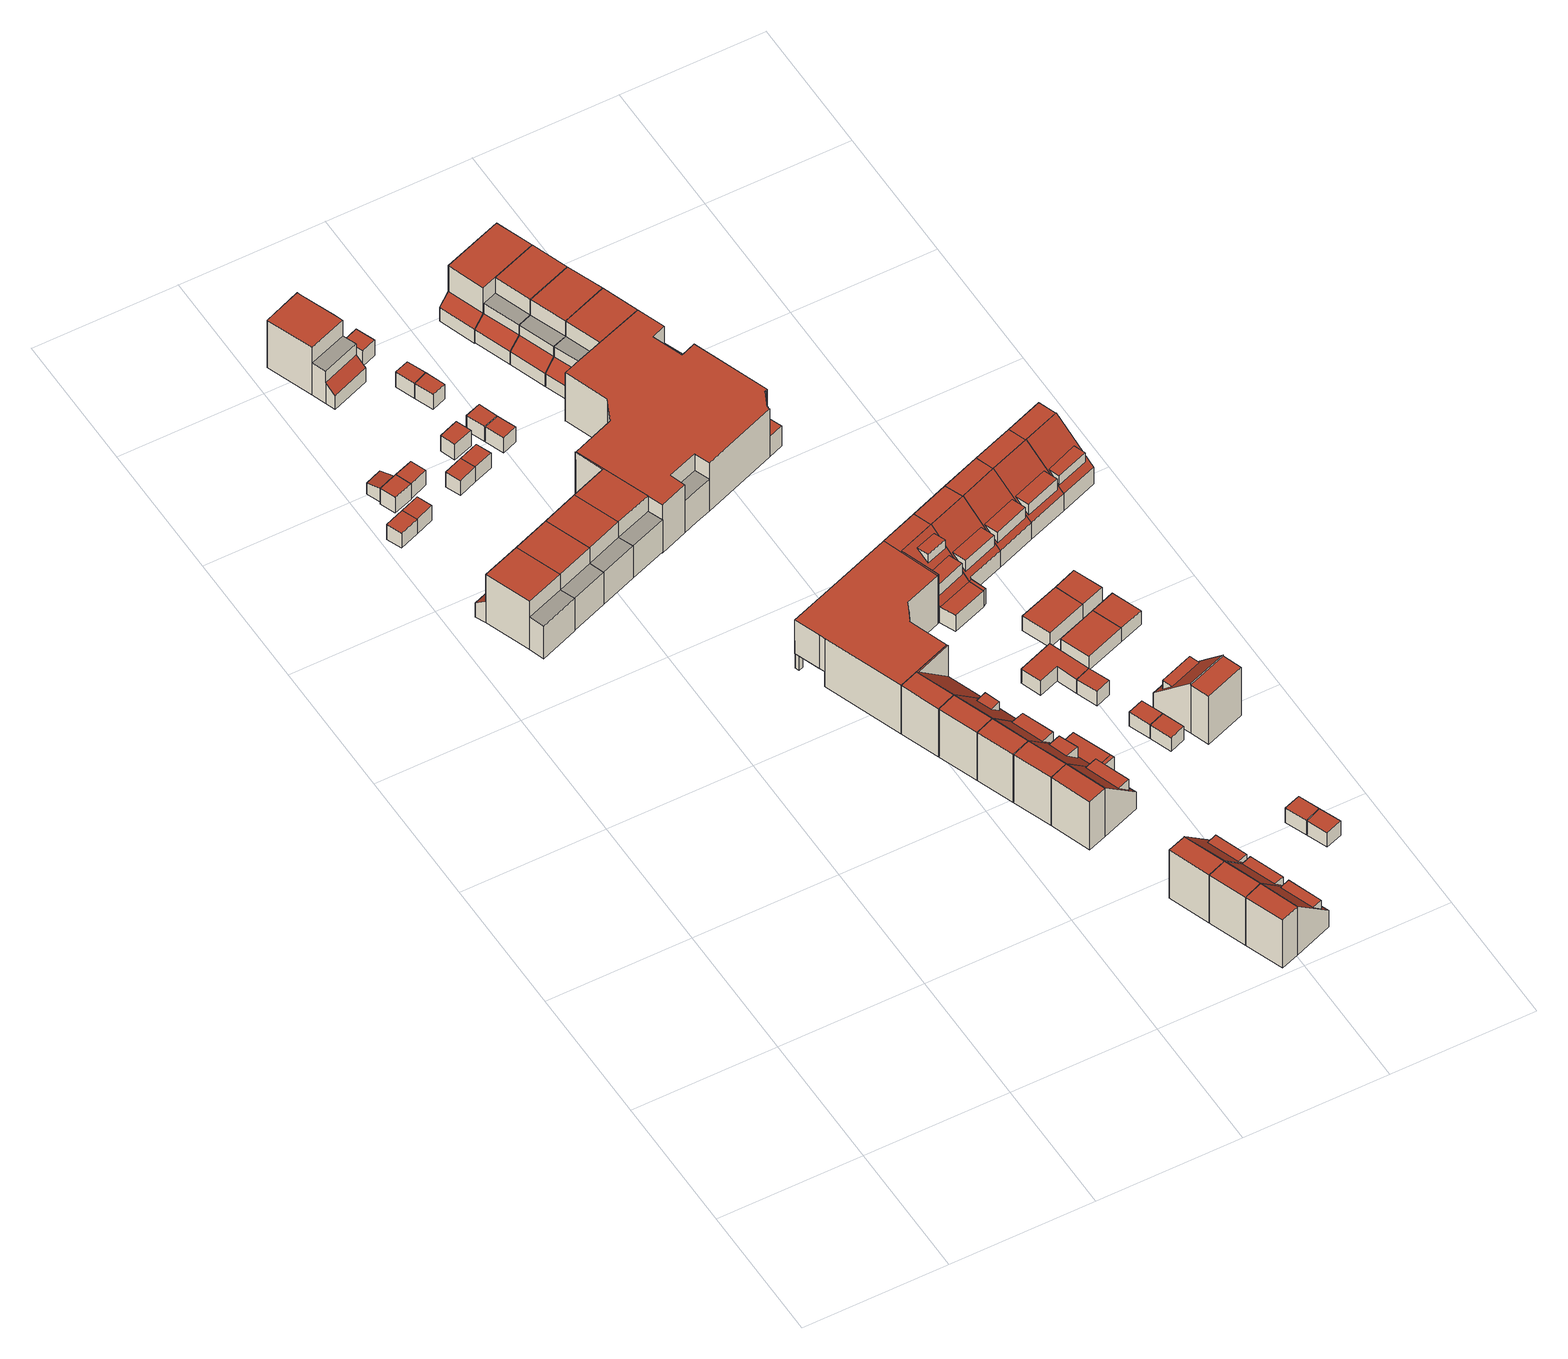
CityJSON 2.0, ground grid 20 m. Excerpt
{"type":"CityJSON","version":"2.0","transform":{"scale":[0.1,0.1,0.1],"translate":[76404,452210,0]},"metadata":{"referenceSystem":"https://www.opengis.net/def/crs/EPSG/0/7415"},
"CityObjects":{
"building1":{"type":"Building","attributes":{"Volume":415.2,"Dakoppervlakte":49.38,"Muuroppervlakte":234.22,"Vloeroppervlakte":59.29,"hoogte_Z_max_in_m_NAP":9.49,"GEB_DOEL":"woonfunctie","dateOfConstruction":"1991-01-01","measuredHeight":8.35},"geometry":[{"type":"Solid","lod":"2","boundaries":[[[[0,1,2,3,4,5,6,7]],[[8,9,10,11]],[[12,13,14,15]],[[16,17,18,19]],[[14,8,4,3,17,15]],[[2,18,17,3]],[[18,2,1,19]],[[16,19,1,0]],[[12,15,17,16]],[[7,6,10,9]],[[6,5,11,10]],[[5,4,8,11]],[[14,13,9,8]],[[12,16,0,7,9,13]]]],"semantics":{"surfaces":[{"type":"GroundSurface"},{"type":"OuterFloorSurface"},{"type":"RoofSurface"},{"type":"WallSurface"}],"values":[[0,1,2,2,3,3,3,3,3,3,3,3,3,3]]}}]},
"building2":{"type":"Building","attributes":{"Volume":16.61,"Dakoppervlakte":6.33,"Muuroppervlakte":26.6,"Vloeroppervlakte":6.33,"hoogte_Z_max_in_m_NAP":3.71,"GEB_DOEL":"onbekend","dateOfConstruction":"1991-01-01","measuredHeight":2.63},"geometry":[{"type":"Solid","lod":"2","boundaries":[[[[20,21,22,23]],[[24,25,26,27]],[[20,23,25,24]],[[23,22,26,25]],[[21,27,26,22]],[[20,24,27,21]]]],"semantics":{"surfaces":[{"type":"GroundSurface"},{"type":"RoofSurface"},{"type":"WallSurface"}],"values":[[0,1,2,2,2,2]]}}]},
"building3":{"type":"Building","attributes":{"Volume":16.48,"Dakoppervlakte":6.32,"Muuroppervlakte":26.39,"Vloeroppervlakte":6.32,"hoogte_Z_max_in_m_NAP":3.71,"GEB_DOEL":"onbekend","dateOfConstruction":"1991-01-01","measuredHeight":2.61},"geometry":[{"type":"Solid","lod":"2","boundaries":[[[[20,28,29,21]],[[24,27,30,31]],[[20,21,27,24]],[[21,29,30,27]],[[28,31,30,29]],[[20,24,31,28]]]],"semantics":{"surfaces":[{"type":"GroundSurface"},{"type":"RoofSurface"},{"type":"WallSurface"}],"values":[[0,1,2,2,2,2]]}}]},
"building4":{"type":"Building","attributes":{"Volume":11.15,"Dakoppervlakte":5.23,"Muuroppervlakte":19.92,"Vloeroppervlakte":5.08,"hoogte_Z_max_in_m_NAP":3.54,"GEB_DOEL":"onbekend","dateOfConstruction":"1991-01-01","measuredHeight":2.44},"geometry":[{"type":"Solid","lod":"2","boundaries":[[[[32,33,34,35]],[[36,37,38,39]],[[35,39,38,32]],[[39,35,34,36]],[[33,37,36,34]],[[33,32,38,37]]]],"semantics":{"surfaces":[{"type":"GroundSurface"},{"type":"RoofSurface"},{"type":"WallSurface"}],"values":[[0,1,2,2,2,2]]}}]},
"building5":{"type":"Building","attributes":{"Volume":17.07,"Dakoppervlakte":6.39,"Muuroppervlakte":27.18,"Vloeroppervlakte":6.39,"hoogte_Z_max_in_m_NAP":3.71,"GEB_DOEL":"onbekend","dateOfConstruction":"1991-01-01","measuredHeight":2.67},"geometry":[{"type":"Solid","lod":"2","boundaries":[[[[40,41,42,43]],[[44,45,46,47]],[[43,44,47,40]],[[43,42,45,44]],[[45,42,41,46]],[[41,40,47,46]]]],"semantics":{"surfaces":[{"type":"GroundSurface"},{"type":"RoofSurface"},{"type":"WallSurface"}],"values":[[0,1,2,2,2,2]]}}]},
"building6":{"type":"Building","attributes":{"Volume":393.01,"Dakoppervlakte":47.13,"Muuroppervlakte":228.35,"Vloeroppervlakte":56.66,"hoogte_Z_max_in_m_NAP":9.49,"GEB_DOEL":"woonfunctie","dateOfConstruction":"1991-01-01","measuredHeight":8.29},"geometry":[{"type":"Solid","lod":"2","boundaries":[[[[48,49,50,51,52,53,54,55]],[[8,11,56,57]],[[15,14,58,59]],[[60,61,18,17]],[[59,58,57,55,54,60]],[[53,52,18,61]],[[18,52,51,17]],[[53,61,60,54]],[[15,59,60,17]],[[50,49,11,8]],[[49,48,56,11]],[[56,48,55,57]],[[58,14,8,57]],[[51,50,8,14,15,17]]]],"semantics":{"surfaces":[{"type":"GroundSurface"},{"type":"OuterFloorSurface"},{"type":"RoofSurface"},{"type":"WallSurface"}],"values":[[0,1,2,2,3,3,3,3,3,3,3,3,3,3]]}}]},
"building7":{"type":"Building","attributes":{"Volume":16.95,"Dakoppervlakte":6.39,"Muuroppervlakte":26.99,"Vloeroppervlakte":6.39,"hoogte_Z_max_in_m_NAP":3.71,"GEB_DOEL":"onbekend","dateOfConstruction":"1991-01-01","measuredHeight":2.65},"geometry":[{"type":"Solid","lod":"2","boundaries":[[[[62,63,64,65]],[[47,46,66,67]],[[62,65,46,47]],[[65,64,66,46]],[[63,67,66,64]],[[62,47,67,63]]]],"semantics":{"surfaces":[{"type":"GroundSurface"},{"type":"RoofSurface"},{"type":"WallSurface"}],"values":[[0,1,2,2,2,2]]}}]},
"building8":{"type":"Building","attributes":{"Volume":394.88,"Dakoppervlakte":47.11,"Muuroppervlakte":229.34,"Vloeroppervlakte":56.72,"hoogte_Z_max_in_m_NAP":9.49,"GEB_DOEL":"woonfunctie","dateOfConstruction":"1991-01-01","measuredHeight":8.32},"geometry":[{"type":"Solid","lod":"2","boundaries":[[[[68,48,55,54,53,69,70,71]],[[72,57,56,73]],[[59,58,74,75]],[[60,76,77,61]],[[75,74,72,71,70,76]],[[77,76,70,69]],[[69,53,61,77]],[[61,53,54,60]],[[60,59,75,76]],[[55,48,56,57]],[[56,48,68,73]],[[71,72,73,68]],[[74,58,57,72]],[[54,55,57,58,59,60]]]],"semantics":{"surfaces":[{"type":"GroundSurface"},{"type":"OuterFloorSurface"},{"type":"RoofSurface"},{"type":"WallSurface"}],"values":[[0,1,2,2,3,3,3,3,3,3,3,3,3,3]]}}]},
"building9":{"type":"Building","attributes":{"Volume":16.32,"Dakoppervlakte":6.32,"Muuroppervlakte":26.13,"Vloeroppervlakte":6.32,"hoogte_Z_max_in_m_NAP":3.71,"GEB_DOEL":"onbekend","dateOfConstruction":"1991-01-01","measuredHeight":2.58},"geometry":[{"type":"Solid","lod":"2","boundaries":[[[[78,79,80,81]],[[82,83,84,85]],[[80,79,84,83]],[[79,78,85,84]],[[82,85,78,81]],[[81,80,83,82]]]],"semantics":{"surfaces":[{"type":"GroundSurface"},{"type":"RoofSurface"},{"type":"WallSurface"}],"values":[[0,1,2,2,2,2]]}}]},
"building10":{"type":"Building","attributes":{"Volume":413.69,"Dakoppervlakte":50.06,"Muuroppervlakte":232.72,"Vloeroppervlakte":59.14,"hoogte_Z_max_in_m_NAP":9.28,"GEB_DOEL":"woonfunctie","dateOfConstruction":"1991-01-01","measuredHeight":8.28},"geometry":[{"type":"Solid","lod":"2","boundaries":[[[[86,87,88,89,90,91,92,93,94,95]],[[96,97,98,99]],[[100,101,102,103,104,105]],[[106,107,108,109]],[[94,100,105,95]],[[88,87,103,102,97]],[[103,87,86,104]],[[105,104,86,95]],[[96,108,89,88,97]],[[93,92,109,99,98]],[[91,106,109,92]],[[107,106,91,90]],[[108,107,90,89]],[[96,99,109,108]],[[102,101,98,97]],[[94,93,98,101,100]]]],"semantics":{"surfaces":[{"type":"GroundSurface"},{"type":"OuterFloorSurface"},{"type":"RoofSurface"},{"type":"WallSurface"}],"values":[[0,1,2,2,3,3,3,3,3,3,3,3,3,3,3,3]]}}]},
"building11":{"type":"Building","attributes":{"Volume":16.18,"Dakoppervlakte":6.33,"Muuroppervlakte":25.91,"Vloeroppervlakte":6.33,"hoogte_Z_max_in_m_NAP":3.71,"GEB_DOEL":"onbekend","dateOfConstruction":"1991-01-01","measuredHeight":2.56},"geometry":[{"type":"Solid","lod":"2","boundaries":[[[[80,110,111,81]],[[83,82,112,113]],[[80,81,82,83]],[[81,111,112,82]],[[112,111,110,113]],[[83,113,110,80]]]],"semantics":{"surfaces":[{"type":"GroundSurface"},{"type":"RoofSurface"},{"type":"WallSurface"}],"values":[[0,1,2,2,2,2]]}}]},
"building12":{"type":"Building","attributes":{"Volume":17.57,"Dakoppervlakte":6.57,"Muuroppervlakte":27.63,"Vloeroppervlakte":6.57,"hoogte_Z_max_in_m_NAP":3.71,"GEB_DOEL":"onbekend","dateOfConstruction":"1991-01-01","measuredHeight":2.67},"geometry":[{"type":"Solid","lod":"2","boundaries":[[[[114,115,116,117]],[[118,119,120,121]],[[117,118,121,114]],[[117,116,119,118]],[[115,120,119,116]],[[115,114,121,120]]]],"semantics":{"surfaces":[{"type":"GroundSurface"},{"type":"RoofSurface"},{"type":"WallSurface"}],"values":[[0,1,2,2,2,2]]}}]},
"building13":{"type":"Building","attributes":{"Volume":395.79,"Dakoppervlakte":47.33,"Muuroppervlakte":288.35,"Vloeroppervlakte":57.06,"hoogte_Z_max_in_m_NAP":9.49,"GEB_DOEL":"woonfunctie","dateOfConstruction":"1991-01-01","measuredHeight":8.26},"geometry":[{"type":"Solid","lod":"2","boundaries":[[[[70,69,122,123,124,125,126,68,71]],[[73,127,128,72]],[[129,130,75,74,131,132]],[[133,134,77,76]],[[124,123,129,132]],[[75,76,70,71,72,74]],[[134,122,69,77]],[[77,69,70,76]],[[133,130,129,123,122,134]],[[75,130,133,76]],[[72,71,68,73]],[[68,126,127,73]],[[125,128,127,126]],[[72,128,131,74]],[[124,132,131,128,125]]]],"semantics":{"surfaces":[{"type":"GroundSurface"},{"type":"OuterFloorSurface"},{"type":"RoofSurface"},{"type":"WallSurface"}],"values":[[0,1,2,2,3,3,3,3,3,3,3,3,3,3,3]]}}]},
"building14":{"type":"Building","attributes":{"Volume":16.9,"Dakoppervlakte":6.28,"Muuroppervlakte":27.15,"Vloeroppervlakte":6.28,"hoogte_Z_max_in_m_NAP":3.71,"GEB_DOEL":"onbekend","dateOfConstruction":"1991-01-01","measuredHeight":2.69},"geometry":[{"type":"Solid","lod":"2","boundaries":[[[[135,136,137,138]],[[139,140,141,142]],[[135,138,140,139]],[[138,137,141,140]],[[141,137,136,142]],[[136,135,139,142]]]],"semantics":{"surfaces":[{"type":"GroundSurface"},{"type":"RoofSurface"},{"type":"WallSurface"}],"values":[[0,1,2,2,2,2]]}}]},
"building15":{"type":"Building","attributes":{"Volume":16.03,"Dakoppervlakte":6.19,"Muuroppervlakte":26,"Vloeroppervlakte":6.19,"hoogte_Z_max_in_m_NAP":3.71,"GEB_DOEL":"onbekend","dateOfConstruction":"1991-01-01","measuredHeight":2.59},"geometry":[{"type":"Solid","lod":"2","boundaries":[[[[143,144,145,146]],[[147,148,149,150]],[[147,150,143,146]],[[145,148,147,146]],[[144,149,148,145]],[[144,143,150,149]]]],"semantics":{"surfaces":[{"type":"GroundSurface"},{"type":"RoofSurface"},{"type":"WallSurface"}],"values":[[0,1,2,2,2,2]]}}]},
"building16":{"type":"Building","attributes":{"Volume":15.88,"Dakoppervlakte":6.19,"Muuroppervlakte":25.75,"Vloeroppervlakte":6.19,"hoogte_Z_max_in_m_NAP":3.71,"GEB_DOEL":"onbekend","dateOfConstruction":"1991-01-01","measuredHeight":2.57},"geometry":[{"type":"Solid","lod":"2","boundaries":[[[[143,146,151,152]],[[150,153,154,147]],[[143,152,153,150]],[[152,151,154,153]],[[146,147,154,151]],[[146,143,150,147]]]],"semantics":{"surfaces":[{"type":"GroundSurface"},{"type":"RoofSurface"},{"type":"WallSurface"}],"values":[[0,1,2,2,2,2]]}}]},
"building17":{"type":"Building","attributes":{"Volume":16.48,"Dakoppervlakte":6.35,"Muuroppervlakte":26.31,"Vloeroppervlakte":6.35,"hoogte_Z_max_in_m_NAP":3.71,"GEB_DOEL":"onbekend","dateOfConstruction":"1991-01-01","measuredHeight":2.6},"geometry":[{"type":"Solid","lod":"2","boundaries":[[[[155,156,157,158]],[[159,160,161,162]],[[158,157,159,162]],[[156,160,159,157]],[[155,161,160,156]],[[161,155,158,162]]]],"semantics":{"surfaces":[{"type":"GroundSurface"},{"type":"RoofSurface"},{"type":"WallSurface"}],"values":[[0,1,2,2,2,2]]}}]},
"building18":{"type":"Building","attributes":{"Volume":16.42,"Dakoppervlakte":6.35,"Muuroppervlakte":26.23,"Vloeroppervlakte":6.35,"hoogte_Z_max_in_m_NAP":3.71,"GEB_DOEL":"onbekend","dateOfConstruction":"1991-01-01","measuredHeight":2.59},"geometry":[{"type":"Solid","lod":"2","boundaries":[[[[158,157,163,164]],[[162,165,166,159]],[[158,164,165,162]],[[164,163,166,165]],[[166,163,157,159]],[[157,158,162,159]]]],"semantics":{"surfaces":[{"type":"GroundSurface"},{"type":"RoofSurface"},{"type":"WallSurface"}],"values":[[0,1,2,2,2,2]]}}]},
"building19":{"type":"Building","attributes":{"Volume":323.38,"Dakoppervlakte":60.88,"Muuroppervlakte":208.58,"Vloeroppervlakte":48.24,"hoogte_Z_max_in_m_NAP":9.74,"GEB_DOEL":"woonfunctie","dateOfConstruction":"1988-01-01","measuredHeight":8.57},"geometry":[{"type":"Solid","lod":"2","boundaries":[[[[167,168,169,170,171,172]],[[173,174,175,176,177]],[[177,178,179,180,181,182,183]],[[175,169,168,176]],[[168,167,179,178,176]],[[179,167,172,180]],[[172,171,181,180]],[[171,170,182,181]],[[183,173,177]],[[173,183,182,174]],[[176,178,177]],[[170,169,175,174,182]]]],"semantics":{"surfaces":[{"type":"GroundSurface"},{"type":"RoofSurface"},{"type":"WallSurface"}],"values":[[0,1,1,2,2,2,2,2,2,2,2,2]]}}]},
"building20":{"type":"Building","attributes":{"Volume":330.05,"Dakoppervlakte":58.07,"Muuroppervlakte":179.16,"Vloeroppervlakte":49.46,"hoogte_Z_max_in_m_NAP":9.74,"GEB_DOEL":"woonfunctie","dateOfConstruction":"1988-01-01","measuredHeight":8.56},"children":["building20-1"],"geometry":[{"type":"Solid","lod":"2","boundaries":[[[[171,170,169,184,185,186]],[[174,187,188,175],[189,190,191,192]],[[182,181,193,194]],[[170,182,174,175,169]],[[184,188,187,194,185]],[[171,186,193,181]],[[186,185,194,193]],[[171,181,182,170]],[[174,182,194,187]],[[188,184,169,175]],[[192,191,195,196]],[[195,191,190]],[[195,190,189,196]],[[189,192,196]]]],"semantics":{"surfaces":[{"type":"GroundSurface"},{"type":"RoofSurface"},{"type":"WallSurface"}],"values":[[0,1,1,2,2,2,2,2,2,2,1,2,2,2]]}}]},
"building20-1":{"type":"BuildingInstallation","attributes":{"relationToConstruction":"outside"},"parents":["building20"],"geometry":[{"type":"MultiSurface","lod":"2","boundaries":[[[192,191,195,196]],[[195,191,190]],[[195,190,189,196]],[[189,192,196]]],"semantics":{"surfaces":[{"type":"RoofSurface"},{"type":"WallSurface"}],"values":[0,1,1,1]}}]},
"building21":{"type":"Building","attributes":{"Volume":316.01,"Dakoppervlakte":46.2,"Muuroppervlakte":175.39,"Vloeroppervlakte":46.34,"hoogte_Z_max_in_m_NAP":9.74,"GEB_DOEL":"woonfunctie","dateOfConstruction":"1988-01-01","measuredHeight":8.57},"children":["building21-1"],"geometry":[{"type":"Solid","lod":"2","boundaries":[[[[197,198,199,186,185,184]],[[200,201,188,187],[202,203,204,205]],[[194,193,206,207]],[[187,188,184,185,194]],[[198,197,201,200,207]],[[194,185,186,193]],[[199,206,193,186]],[[207,206,199,198]],[[187,194,207,200]],[[201,197,184,188]],[[208,202,205,209]],[[209,205,204]],[[209,204,203,208]],[[203,202,208]]]],"semantics":{"surfaces":[{"type":"GroundSurface"},{"type":"RoofSurface"},{"type":"WallSurface"}],"values":[[0,1,1,2,2,2,2,2,2,2,1,2,2,2]]}}]},
"building21-1":{"type":"BuildingInstallation","attributes":{"relationToConstruction":"outside"},"parents":["building21"],"geometry":[{"type":"MultiSurface","lod":"2","boundaries":[[[208,202,205,209]],[[209,205,204]],[[209,204,203,208]],[[203,202,208]]],"semantics":{"surfaces":[{"type":"RoofSurface"},{"type":"WallSurface"}],"values":[0,1,1,1]}}]},
"building22":{"type":"Building","attributes":{"Volume":348.18,"Dakoppervlakte":53.26,"Muuroppervlakte":196.24,"Vloeroppervlakte":52.28,"hoogte_Z_max_in_m_NAP":9.74,"GEB_DOEL":"woonfunctie","dateOfConstruction":"1988-01-01","measuredHeight":8.56},"children":["building22-1"],"geometry":[{"type":"Solid","lod":"2","boundaries":[[[[210,211,212,213,214,215,216,217,218,219]],[[220,221,222,223]],[[224,225,226,227,220,223],[228,229,230,231]],[[232,233,234,235]],[[233,224,223,222,215,214,213]],[[219,226,225,232,210]],[[227,226,219,218]],[[220,227,218,217]],[[211,210,232,235]],[[234,233,213,212]],[[234,212,211,235]],[[224,233,232,225]],[[220,217,216,221]],[[216,215,222,221]],[[231,230,236,237]],[[236,230,229]],[[237,236,229,228]],[[237,228,231]]]],"semantics":{"surfaces":[{"type":"GroundSurface"},{"type":"RoofSurface"},{"type":"WallSurface"}],"values":[[0,1,1,1,2,2,2,2,2,2,2,2,2,2,1,2,2,2]]}}]},
"building22-1":{"type":"BuildingInstallation","attributes":{"relationToConstruction":"outside"},"parents":["building22"],"geometry":[{"type":"MultiSurface","lod":"2","boundaries":[[[231,230,236,237]],[[236,230,229]],[[237,236,229,228]],[[237,228,231]]],"semantics":{"surfaces":[{"type":"RoofSurface"},{"type":"WallSurface"}],"values":[0,1,1,1]}}]},
"building23":{"type":"Building","attributes":{"Volume":1669.98,"Dakoppervlakte":204.84,"Muuroppervlakte":535.69,"Vloeroppervlakte":188.04,"hoogte_Z_max_in_m_NAP":9.56,"GEB_DOEL":"woonfunctie","dateOfConstruction":"1988-01-01","measuredHeight":8.37},"geometry":[{"type":"Solid","lod":"2","boundaries":[[[[238,239,240,241,242,243,244,167,172,245,246,247,248]],[[249,250,251,252]],[[253,254,255,256,257,258,259,260,261,262],[263,264,265,266,257,267]],[[268,269,180,179,270,271,272,273,274,275,276,277,278,279]],[[279,256,255,268]],[[268,255,254,269]],[[172,167,179,180]],[[271,270,179,167,244,243]],[[241,240,275,274]],[[276,275,240,239]],[[277,276,239,238,248,258,278]],[[279,278,258,257,256]],[[254,253,262,246,245]],[[259,258,248,247]],[[267,257,266,251,250]],[[252,251,266,265]],[[265,264,263,249,252]],[[267,250,249,263]],[[180,269,254,245,172]],[[243,242,241,274,273,272,271]],[[262,261,260,259,247,246]]]],"semantics":{"surfaces":[{"type":"GroundSurface"},{"type":"OuterCeilingSurface"},{"type":"RoofSurface"},{"type":"WallSurface"}],"values":[[0,0,1,2,3,3,3,3,3,3,3,3,3,3,3,3,3,3,3,3,3]]}}]},
"building24":{"type":"Building","attributes":{"Volume":368.79,"Dakoppervlakte":69.69,"Muuroppervlakte":192.52,"Vloeroppervlakte":63.61,"hoogte_Z_max_in_m_NAP":9.74,"GEB_DOEL":"woonfunctie","dateOfConstruction":"1988-01-01","measuredHeight":8.56},"children":["building24-1"],"geometry":[{"type":"Solid","lod":"2","boundaries":[[[[197,280,281,215,214,213,212,199,198]],[[200,224,223,282,201],[283,284,285,286]],[[282,223,222,287]],[[207,206,234,233]],[[214,215,222,223,224,233,213]],[[215,281,287,222]],[[287,281,280,282]],[[199,212,234,206]],[[212,213,233,234]],[[199,206,207,198]],[[200,207,233,224]],[[201,282,280,197,198,207,200]],[[285,288,289,286]],[[288,285,284]],[[289,288,284,283]],[[289,283,286]]]],"semantics":{"surfaces":[{"type":"GroundSurface"},{"type":"RoofSurface"},{"type":"WallSurface"}],"values":[[0,1,1,1,2,2,2,2,2,2,2,2,1,2,2,2]]}}]},
"building24-1":{"type":"BuildingInstallation","attributes":{"relationToConstruction":"outside"},"parents":["building24"],"geometry":[{"type":"MultiSurface","lod":"2","boundaries":[[[285,288,289,286]],[[288,285,284]],[[289,288,284,283]],[[289,283,286]]],"semantics":{"surfaces":[{"type":"RoofSurface"},{"type":"WallSurface"}],"values":[0,1,1,1]}}]},
"building25":{"type":"Building","attributes":{"Volume":345.11,"Dakoppervlakte":55.52,"Muuroppervlakte":181.57,"Vloeroppervlakte":51.46,"hoogte_Z_max_in_m_NAP":9.74,"GEB_DOEL":"woonfunctie","dateOfConstruction":"1988-01-01","measuredHeight":8.57},"children":["building25-1"],"geometry":[{"type":"Solid","lod":"2","boundaries":[[[[290,291,292,293,294,295]],[[296,297,298,299],[300,301,302,303]],[[304,305,306,307]],[[290,297,296,305,291]],[[298,297,290,295]],[[294,293,307,306]],[[293,292,304,307]],[[291,305,304,292]],[[299,306,305,296]],[[294,306,299,298,295]],[[308,309,300,303]],[[301,300,309]],[[308,303,302]],[[308,302,301,309]]]],"semantics":{"surfaces":[{"type":"GroundSurface"},{"type":"RoofSurface"},{"type":"WallSurface"}],"values":[[0,1,1,2,2,2,2,2,2,2,1,2,2,2]]}}]},
"building25-1":{"type":"BuildingInstallation","attributes":{"relationToConstruction":"outside"},"parents":["building25"],"geometry":[{"type":"MultiSurface","lod":"2","boundaries":[[[308,309,300,303]],[[301,300,309]],[[308,303,302]],[[308,302,301,309]]],"semantics":{"surfaces":[{"type":"RoofSurface"},{"type":"WallSurface"}],"values":[0,1,1,1]}}]},
"building26":{"type":"Building","attributes":{"Volume":313.05,"Dakoppervlakte":56.64,"Muuroppervlakte":183.92,"Vloeroppervlakte":46.82,"hoogte_Z_max_in_m_NAP":9.74,"GEB_DOEL":"woonfunctie","dateOfConstruction":"1988-01-01","measuredHeight":8.54},"geometry":[{"type":"Solid","lod":"2","boundaries":[[[[310,292,291,311,312,290,313,314]],[[315,297,316,317,318,319,296,320]],[[321,305,304,322]],[[319,318,323,324]],[[315,313,290,297]],[[305,296,319,316,297,290,312,311,291]],[[304,292,310,322]],[[310,314,321,322]],[[292,304,305,291]],[[296,305,321,320]],[[313,315,320,321,314]],[[318,317,323]],[[317,316,324,323]],[[316,319,324]]]],"semantics":{"surfaces":[{"type":"GroundSurface"},{"type":"RoofSurface"},{"type":"WallSurface"}],"values":[[0,1,1,1,2,2,2,2,2,2,2,2,2,2]]}}]},
"building27":{"type":"Building","attributes":{"Volume":321.93,"Dakoppervlakte":50.56,"Muuroppervlakte":176.54,"Vloeroppervlakte":47.97,"hoogte_Z_max_in_m_NAP":9.74,"GEB_DOEL":"woonfunctie","dateOfConstruction":"1988-01-01","measuredHeight":8.57},"children":["building27-1"],"geometry":[{"type":"Solid","lod":"2","boundaries":[[[[325,326,327,310,314,313]],[[328,329,315,320],[330,331,332,333]],[[334,321,322,335]],[[326,325,329,328,334]],[[329,325,313,315]],[[322,310,327,335]],[[326,334,335,327]],[[322,321,314,310]],[[320,321,334,328]],[[320,315,313,314,321]],[[336,337,330,333]],[[331,337,336,332]],[[331,330,337]],[[336,333,332]]]],"semantics":{"surfaces":[{"type":"GroundSurface"},{"type":"RoofSurface"},{"type":"WallSurface"}],"values":[[0,1,1,2,2,2,2,2,2,2,1,2,2,2]]}}]},
"building27-1":{"type":"BuildingInstallation","attributes":{"relationToConstruction":"outside"},"parents":["building27"],"geometry":[{"type":"MultiSurface","lod":"2","boundaries":[[[336,337,330,333]],[[331,337,336,332]],[[331,330,337]],[[336,333,332]]],"semantics":{"surfaces":[{"type":"RoofSurface"},{"type":"WallSurface"}],"values":[0,1,1,1]}}]},
"building28":{"type":"Building","attributes":{"Volume":3373,"Dakoppervlakte":389.59,"Muuroppervlakte":748.86,"Vloeroppervlakte":409.7,"hoogte_Z_max_in_m_NAP":9.49,"GEB_DOEL":"woonfunctie","dateOfConstruction":"1991-01-01","measuredHeight":8.41},"geometry":[{"type":"Solid","lod":"2","boundaries":[[[[338,339,340,341,342,343,344,345,346,347,348,349,350,351,352,353,354]],[[355,356,357,358,359]],[[360,361,362,363,364]],[[365,366,367,368,369,370,371,372,373,374,375,376,377,378,132,379,380,381,382,383,384,385,386,387]],[[388,389,390,391,392,393,394,395,396]],[[378,340,339,132]],[[132,339,338,379]],[[338,354,363,380,379]],[[352,351,394,384,383,360]],[[368,396,349,348,359,369]],[[346,345,373,372,356]],[[344,374,373,345]],[[344,343,375,374]],[[378,377,341,340]],[[350,395,394,351]],[[396,395,350,349]],[[385,384,394,393]],[[385,393,392,386]],[[386,392,391,387]],[[387,391,390,365]],[[365,390,389,366]],[[366,389,388,367]],[[368,367,388,396]],[[355,359,348,347,346,356]],[[369,359,358,370]],[[370,358,357,371]],[[356,372,371,357]],[[363,354,353,352,360,364]],[[380,363,362,381]],[[381,362,361,382]],[[383,382,361,360]],[[377,376,375,343,342,341]]]],"semantics":{"surfaces":[{"type":"GroundSurface"},{"type":"OuterFloorSurface"},{"type":"RoofSurface"},{"type":"WallSurface"}],"values":[[0,1,1,2,2,3,3,3,3,3,3,3,3,3,3,3,3,3,3,3,3,3,3,3,3,3,3,3,3,3,3,3]]}}]},
"building29":{"type":"Building","attributes":{"Volume":425.05,"Dakoppervlakte":59.25,"Muuroppervlakte":240.06,"Vloeroppervlakte":56.22,"hoogte_Z_max_in_m_NAP":9.49,"GEB_DOEL":"woonfunctie","dateOfConstruction":"1991-01-01","measuredHeight":8.36},"geometry":[{"type":"Solid","lod":"2","boundaries":[[[[397,398,399,400,401,402,403]],[[404,405,406,407,408]],[[409,410,411,412]],[[399,398,407,406,409]],[[404,408,407,398,397,403]],[[410,405,404,403,402]],[[402,401,411,410]],[[411,401,400,412]],[[412,400,399,409]],[[406,405,410,409]]]],"semantics":{"surfaces":[{"type":"GroundSurface"},{"type":"RoofSurface"},{"type":"WallSurface"}],"values":[[0,1,1,2,2,2,2,2,2,2]]}}]},
"building30":{"type":"Building","attributes":{"Volume":396.38,"Dakoppervlakte":48.51,"Muuroppervlakte":228.68,"Vloeroppervlakte":56.62,"hoogte_Z_max_in_m_NAP":9.49,"GEB_DOEL":"woonfunctie","dateOfConstruction":"1991-01-01","measuredHeight":8.33},"geometry":[{"type":"Solid","lod":"2","boundaries":[[[[413,414,415,416,417,418,419,420]],[[421,422,423,424]],[[425,426,427,407]],[[428,409,412,429]],[[414,413,407,427]],[[425,407,413,420,423]],[[424,423,420,419,409]],[[422,421,428,416,415]],[[412,418,417,429]],[[417,416,428,429]],[[418,412,409,419]],[[424,409,428,421]],[[426,425,423,422]],[[427,426,422,415,414]]]],"semantics":{"surfaces":[{"type":"GroundSurface"},{"type":"OuterFloorSurface"},{"type":"RoofSurface"},{"type":"WallSurface"}],"values":[[0,1,2,2,3,3,3,3,3,3,3,3,3,3]]}}]},
"building31":{"type":"Building","attributes":{"Volume":391.18,"Dakoppervlakte":48.05,"Muuroppervlakte":227.11,"Vloeroppervlakte":56.12,"hoogte_Z_max_in_m_NAP":9.49,"GEB_DOEL":"woonfunctie","dateOfConstruction":"1991-01-01","measuredHeight":8.31},"geometry":[{"type":"Solid","lod":"2","boundaries":[[[[430,417,416,415,414,431,432,433]],[[434,435,422,421]],[[426,436,437,427]],[[438,428,429,439]],[[431,414,427,437]],[[427,414,415,422,426]],[[415,416,428,421,422]],[[434,438,433,432,435]],[[416,417,429,428]],[[417,430,439,429]],[[433,438,439,430]],[[421,428,438,434]],[[422,435,436,426]],[[437,436,435,432,431]]]],"semantics":{"surfaces":[{"type":"GroundSurface"},{"type":"OuterFloorSurface"},{"type":"RoofSurface"},{"type":"WallSurface"}],"values":[[0,1,2,2,3,3,3,3,3,3,3,3,3,3]]}}]},
"building32":{"type":"Building","attributes":{"Volume":408.09,"Dakoppervlakte":53.97,"Muuroppervlakte":233.57,"Vloeroppervlakte":61.95,"hoogte_Z_max_in_m_NAP":9.49,"GEB_DOEL":"woonfunctie","dateOfConstruction":"1991-01-01","measuredHeight":8.31},"geometry":[{"type":"Solid","lod":"2","boundaries":[[[[440,441,430,433,432,431,442,443,444,445]],[[434,446,447,435]],[[373,437,436,448]],[[449,450,451,452]],[[453,438,439,454]],[[450,373,448,447,445,444]],[[431,432,435,436,437,449]],[[451,443,442,452]],[[442,431,449,452]],[[373,450,449,437]],[[432,433,438,434,435]],[[440,445,447,446,453]],[[433,430,439,438]],[[441,454,439,430]],[[453,454,441,440]],[[434,438,453,446]],[[435,447,448,436]],[[444,443,451,450]]]],"semantics":{"surfaces":[{"type":"GroundSurface"},{"type":"OuterFloorSurface"},{"type":"RoofSurface"},{"type":"WallSurface"}],"values":[[0,1,2,2,2,3,3,3,3,3,3,3,3,3,3,3,3,3]]}}]},
"building33":{"type":"Building","attributes":{"Volume":359.26,"Dakoppervlakte":52.72,"Muuroppervlakte":217.63,"Vloeroppervlakte":59.68,"hoogte_Z_max_in_m_NAP":9.74,"GEB_DOEL":"woonfunctie","dateOfConstruction":"1988-01-01","measuredHeight":8.53},"children":["building33-1","building33-2"],"geometry":[{"type":"Solid","lod":"2","boundaries":[[[[455,456,457,458,240,239,459,460,461,462]],[[463,464,465,466,467,468,469],[470,471,472,473],[474,475,476,477]],[[469,468,478,479]],[[480,276,275,481,465,482,483]],[[455,478,468,467,457,456]],[[462,461,469,479]],[[483,460,459,480]],[[480,459,239,276]],[[276,239,240,275]],[[467,466,458,457]],[[463,483,482,464]],[[464,482,465]],[[466,465,481]],[[458,466,481,275,240]],[[483,463,469,461,460]],[[479,478,455,462]],[[484,485,473,472]],[[485,484,471,470]],[[470,473,485]],[[484,472,471]],[[486,474,477,487]],[[486,487,476,475]],[[475,474,486]],[[487,477,476]]]],"semantics":{"surfaces":[{"type":"GroundSurface"},{"type":"RoofSurface"},{"type":"WallSurface"}],"values":[[0,1,1,1,2,2,2,2,2,2,2,2,2,2,2,2,1,2,2,2,1,2,2,2]]}}]},
"building33-1":{"type":"BuildingInstallation","attributes":{"relationToConstruction":"outside"},"parents":["building33"],"geometry":[{"type":"MultiSurface","lod":"2","boundaries":[[[484,485,473,472]],[[485,484,471,470]],[[470,473,485]],[[484,472,471]]],"semantics":{"surfaces":[{"type":"RoofSurface"},{"type":"WallSurface"}],"values":[0,1,1,1]}}]},
"building33-2":{"type":"BuildingInstallation","attributes":{"relationToConstruction":"outside"},"parents":["building33"],"geometry":[{"type":"MultiSurface","lod":"2","boundaries":[[[486,474,477,487]],[[486,487,476,475]],[[475,474,486]],[[487,477,476]]],"semantics":{"surfaces":[{"type":"RoofSurface"},{"type":"WallSurface"}],"values":[0,1,1,1]}}]},
"building34":{"type":"Building","attributes":{"Volume":55.9,"Dakoppervlakte":22.32,"Muuroppervlakte":56.28,"Vloeroppervlakte":22.32,"hoogte_Z_max_in_m_NAP":3.64,"GEB_DOEL":"onbekend","dateOfConstruction":"1988-01-01","measuredHeight":2.5},"geometry":[{"type":"Solid","lod":"2","boundaries":[[[[488,489,490,491,492,493]],[[494,495,496,497,498,499]],[[491,490,494,499]],[[489,488,496,495]],[[488,493,497,496]],[[492,498,497,493]],[[490,489,495,494]],[[492,491,499,498]]]],"semantics":{"surfaces":[{"type":"GroundSurface"},{"type":"RoofSurface"},{"type":"WallSurface"}],"values":[[0,1,2,2,2,2,2,2]]}}]},
"building35":{"type":"Building","attributes":{"Volume":17.14,"Dakoppervlakte":6.88,"Muuroppervlakte":26.5,"Vloeroppervlakte":6.88,"hoogte_Z_max_in_m_NAP":3.64,"GEB_DOEL":"onbekend","dateOfConstruction":"1988-01-01","measuredHeight":2.49},"geometry":[{"type":"Solid","lod":"2","boundaries":[[[[491,490,500,501]],[[499,502,503,494]],[[491,501,502,499]],[[501,500,503,502]],[[490,494,503,500]],[[491,499,494,490]]]],"semantics":{"surfaces":[{"type":"GroundSurface"},{"type":"RoofSurface"},{"type":"WallSurface"}],"values":[[0,1,2,2,2,2]]}}]},
"building36":{"type":"Building","attributes":{"Volume":18.33,"Dakoppervlakte":7.48,"Muuroppervlakte":27.13,"Vloeroppervlakte":7.48,"hoogte_Z_max_in_m_NAP":3.64,"GEB_DOEL":"onbekend","dateOfConstruction":"1988-01-01","measuredHeight":2.45},"geometry":[{"type":"Solid","lod":"2","boundaries":[[[[504,505,506,507]],[[508,509,510,511]],[[508,511,504,507]],[[506,509,508,507]],[[505,510,509,506]],[[505,504,511,510]]]],"semantics":{"surfaces":[{"type":"GroundSurface"},{"type":"RoofSurface"},{"type":"WallSurface"}],"values":[[0,1,2,2,2,2]]}}]},
"building37":{"type":"Building","attributes":{"Volume":18.42,"Dakoppervlakte":7.48,"Muuroppervlakte":27.26,"Vloeroppervlakte":7.48,"hoogte_Z_max_in_m_NAP":3.64,"GEB_DOEL":"onbekend","dateOfConstruction":"1988-01-01","measuredHeight":2.46},"geometry":[{"type":"Solid","lod":"2","boundaries":[[[[504,507,512,513]],[[511,514,515,508]],[[504,513,514,511]],[[513,512,515,514]],[[515,512,507,508]],[[504,511,508,507]]]],"semantics":{"surfaces":[{"type":"GroundSurface"},{"type":"RoofSurface"},{"type":"WallSurface"}],"values":[[0,1,2,2,2,2]]}}]},
"building38":{"type":"Building","attributes":{"Volume":19.31,"Dakoppervlakte":7.65,"Muuroppervlakte":28.17,"Vloeroppervlakte":7.65,"hoogte_Z_max_in_m_NAP":3.64,"GEB_DOEL":"onbekend","dateOfConstruction":"1988-01-01","measuredHeight":2.52},"geometry":[{"type":"Solid","lod":"2","boundaries":[[[[516,517,518,519]],[[520,521,522,523]],[[519,518,523,522]],[[517,520,523,518]],[[516,521,520,517]],[[516,519,522,521]]]],"semantics":{"surfaces":[{"type":"GroundSurface"},{"type":"RoofSurface"},{"type":"WallSurface"}],"values":[[0,1,2,2,2,2]]}}]},
"building39":{"type":"Building","attributes":{"Volume":19.1,"Dakoppervlakte":7.65,"Muuroppervlakte":27.86,"Vloeroppervlakte":7.65,"hoogte_Z_max_in_m_NAP":3.64,"GEB_DOEL":"onbekend","dateOfConstruction":"1988-01-01","measuredHeight":2.5},"geometry":[{"type":"Solid","lod":"2","boundaries":[[[[519,518,524,525]],[[522,526,527,523]],[[519,525,526,522]],[[525,524,527,526]],[[518,523,527,524]],[[519,522,523,518]]]],"semantics":{"surfaces":[{"type":"GroundSurface"},{"type":"RoofSurface"},{"type":"WallSurface"}],"values":[[0,1,2,2,2,2]]}}]},
"building40":{"type":"Building","attributes":{"Volume":333.14,"Dakoppervlakte":48.66,"Muuroppervlakte":189.35,"Vloeroppervlakte":50.14,"hoogte_Z_max_in_m_NAP":9.74,"GEB_DOEL":"woonfunctie","dateOfConstruction":"1988-01-01","measuredHeight":8.48},"children":["building40-1"],"geometry":[{"type":"Solid","lod":"2","boundaries":[[[[528,529,530,531,532,533,534,535,536,537]],[[538,463,469,539,540,541],[542,543,544,545]],[[469,479,546,539]],[[483,547,548,480]],[[529,528,479,469,463,483,530]],[[546,479,528,537]],[[535,540,539,546,537,536]],[[547,533,532,548]],[[548,532,531,480]],[[531,530,483,480]],[[538,547,483,463]],[[535,534,541,540]],[[547,538,541,534,533]],[[545,544,549,550]],[[543,542,550,549]],[[542,545,550]],[[549,544,543]]]],"semantics":{"surfaces":[{"type":"GroundSurface"},{"type":"RoofSurface"},{"type":"WallSurface"}],"values":[[0,1,1,1,2,2,2,2,2,2,2,2,2,1,2,2,2]]}}]},
"building40-1":{"type":"BuildingInstallation","attributes":{"relationToConstruction":"outside"},"parents":["building40"],"geometry":[{"type":"MultiSurface","lod":"2","boundaries":[[[545,544,549,550]],[[543,542,550,549]],[[542,545,550]],[[549,544,543]]],"semantics":{"surfaces":[{"type":"RoofSurface"},{"type":"WallSurface"}],"values":[0,1,1,1]}}]},
"building41":{"type":"Building","attributes":{"Volume":63.77,"Dakoppervlakte":25.4,"Muuroppervlakte":51.37,"Vloeroppervlakte":25.4,"hoogte_Z_max_in_m_NAP":3.64,"GEB_DOEL":"onbekend","dateOfConstruction":"1988-01-01","measuredHeight":2.51},"geometry":[{"type":"Solid","lod":"2","boundaries":[[[[551,552,553,554]],[[555,556,557,558]],[[558,553,552,555]],[[552,551,556,555]],[[554,557,556,551]],[[554,553,558,557]]]],"semantics":{"surfaces":[{"type":"GroundSurface"},{"type":"RoofSurface"},{"type":"WallSurface"}],"values":[[0,1,2,2,2,2]]}}]},
"building42":{"type":"Building","attributes":{"Volume":63.75,"Dakoppervlakte":25.66,"Muuroppervlakte":50.85,"Vloeroppervlakte":25.66,"hoogte_Z_max_in_m_NAP":3.64,"GEB_DOEL":"onbekend","dateOfConstruction":"1988-01-01","measuredHeight":2.48},"geometry":[{"type":"Solid","lod":"2","boundaries":[[[[559,560,561,562]],[[563,564,565,566]],[[563,566,561,560]],[[560,559,564,563]],[[562,565,564,559]],[[562,561,566,565]]]],"semantics":{"surfaces":[{"type":"GroundSurface"},{"type":"RoofSurface"},{"type":"WallSurface"}],"values":[[0,1,2,2,2,2]]}}]},
"building43":{"type":"Building","attributes":{"Volume":341.55,"Dakoppervlakte":53.89,"Muuroppervlakte":181.99,"Vloeroppervlakte":50.46,"hoogte_Z_max_in_m_NAP":9.78,"GEB_DOEL":"woonfunctie","dateOfConstruction":"1988-01-01","measuredHeight":8.62},"children":["building43-1"],"geometry":[{"type":"Solid","lod":"2","boundaries":[[[[567,568,569,570,571,572]],[[573,574,575,576],[577,578,579,580]],[[581,582,583,584]],[[568,567,576,575]],[[573,576,567,572,584]],[[572,571,581,584]],[[571,570,582,581]],[[583,582,570,569]],[[573,584,583,574]],[[568,575,574,583,569]],[[580,585,586,577]],[[585,580,579]],[[586,585,579,578]],[[586,578,577]]]],"semantics":{"surfaces":[{"type":"GroundSurface"},{"type":"RoofSurface"},{"type":"WallSurface"}],"values":[[0,1,1,2,2,2,2,2,2,2,1,2,2,2]]}}]},
"building43-1":{"type":"BuildingInstallation","attributes":{"relationToConstruction":"outside"},"parents":["building43"],"geometry":[{"type":"MultiSurface","lod":"2","boundaries":[[[580,585,586,577]],[[585,580,579]],[[586,585,579,578]],[[586,578,577]]],"semantics":{"surfaces":[{"type":"RoofSurface"},{"type":"WallSurface"}],"values":[0,1,1,1]}}]},
"building44":{"type":"Building","attributes":{"Volume":37.22,"Dakoppervlakte":14.74,"Muuroppervlakte":38.96,"Vloeroppervlakte":14.74,"hoogte_Z_max_in_m_NAP":3.64,"GEB_DOEL":"onbekend","dateOfConstruction":"1988-01-01","measuredHeight":2.52},"geometry":[{"type":"Solid","lod":"2","boundaries":[[[[553,587,588,554]],[[558,557,589,590]],[[553,554,557,558]],[[554,588,589,557]],[[589,588,587,590]],[[553,558,590,587]]]],"semantics":{"surfaces":[{"type":"GroundSurface"},{"type":"RoofSurface"},{"type":"WallSurface"}],"values":[[0,1,2,2,2,2]]}}]},
"building45":{"type":"Building","attributes":{"Volume":323.66,"Dakoppervlakte":46.62,"Muuroppervlakte":174.11,"Vloeroppervlakte":48.27,"hoogte_Z_max_in_m_NAP":9.74,"GEB_DOEL":"woonfunctie","dateOfConstruction":"1988-01-01","measuredHeight":8.44},"children":["building45-1"],"geometry":[{"type":"Solid","lod":"2","boundaries":[[[[591,592,593,534,533,532]],[[538,541,594,595],[596,597,598,599]],[[548,547,600,601]],[[547,533,534,541,538]],[[594,541,534,593]],[[601,591,532,548]],[[532,533,547,548]],[[601,600,592,591]],[[547,538,595,600]],[[600,595,594,593,592]],[[602,603,599,598]],[[603,602,597,596]],[[596,599,603]],[[602,598,597]]]],"semantics":{"surfaces":[{"type":"GroundSurface"},{"type":"RoofSurface"},{"type":"WallSurface"}],"values":[[0,1,1,2,2,2,2,2,2,2,1,2,2,2]]}}]},
"building45-1":{"type":"BuildingInstallation","attributes":{"relationToConstruction":"outside"},"parents":["building45"],"geometry":[{"type":"MultiSurface","lod":"2","boundaries":[[[602,603,599,598]],[[603,602,597,596]],[[596,599,603]],[[602,598,597]]],"semantics":{"surfaces":[{"type":"RoofSurface"},{"type":"WallSurface"}],"values":[0,1,1,1]}}]},
"building46":{"type":"Building","attributes":{"Volume":39.03,"Dakoppervlakte":15.69,"Muuroppervlakte":39.63,"Vloeroppervlakte":15.69,"hoogte_Z_max_in_m_NAP":3.64,"GEB_DOEL":"onbekend","dateOfConstruction":"1988-01-01","measuredHeight":2.49},"geometry":[{"type":"Solid","lod":"2","boundaries":[[[[561,604,605,562]],[[566,565,606,607]],[[566,561,562,565]],[[562,605,606,565]],[[605,604,607,606]],[[561,566,607,604]]]],"semantics":{"surfaces":[{"type":"GroundSurface"},{"type":"RoofSurface"},{"type":"WallSurface"}],"values":[[0,1,2,2,2,2]]}}]},
"building47":{"type":"Building","attributes":{"Volume":335.06,"Dakoppervlakte":48.28,"Muuroppervlakte":177.35,"Vloeroppervlakte":49.65,"hoogte_Z_max_in_m_NAP":9.74,"GEB_DOEL":"woonfunctie","dateOfConstruction":"1988-01-01","measuredHeight":8.49},"children":["building47-1"],"geometry":[{"type":"Solid","lod":"2","boundaries":[[[[591,608,609,610,593,592]],[[595,594,611,612],[613,614,615,616]],[[617,618,601,600]],[[593,610,611,594]],[[617,612,611,610,609]],[[618,608,591,601]],[[591,592,600,601]],[[608,618,617,609]],[[595,612,617,600]],[[593,594,595,600,592]],[[619,613,616,620]],[[614,613,619]],[[616,615,620]],[[619,620,615,614]]]],"semantics":{"surfaces":[{"type":"GroundSurface"},{"type":"RoofSurface"},{"type":"WallSurface"}],"values":[[0,1,1,2,2,2,2,2,2,2,1,2,2,2]]}}]},
"building47-1":{"type":"BuildingInstallation","attributes":{"relationToConstruction":"outside"},"parents":["building47"],"geometry":[{"type":"MultiSurface","lod":"2","boundaries":[[[619,613,616,620]],[[614,613,619]],[[616,615,620]],[[619,620,615,614]]],"semantics":{"surfaces":[{"type":"RoofSurface"},{"type":"WallSurface"}],"values":[0,1,1,1]}}]},
"building48":{"type":"Building","attributes":{"Volume":311.87,"Dakoppervlakte":48.87,"Muuroppervlakte":172.73,"Vloeroppervlakte":47.03,"hoogte_Z_max_in_m_NAP":9.74,"GEB_DOEL":"woonfunctie","dateOfConstruction":"1988-01-01","measuredHeight":8.45},"children":["building48-1"],"geometry":[{"type":"Solid","lod":"2","boundaries":[[[[621,610,609,608,622,623]],[[624,612,611,625],[626,627,628,629]],[[617,630,631,618]],[[630,624,625,621,623]],[[610,611,612,617,609]],[[623,622,631,630]],[[608,618,631,622]],[[608,609,617,618]],[[617,612,624,630]],[[610,621,625,611]],[[632,626,629,633]],[[628,627,632,633]],[[627,626,632]],[[633,629,628]]]],"semantics":{"surfaces":[{"type":"GroundSurface"},{"type":"RoofSurface"},{"type":"WallSurface"}],"values":[[0,1,1,2,2,2,2,2,2,2,1,2,2,2]]}}]},
"building48-1":{"type":"BuildingInstallation","attributes":{"relationToConstruction":"outside"},"parents":["building48"],"geometry":[{"type":"MultiSurface","lod":"2","boundaries":[[[632,626,629,633]],[[628,627,632,633]],[[627,626,632]],[[633,629,628]]],"semantics":{"surfaces":[{"type":"RoofSurface"},{"type":"WallSurface"}],"values":[0,1,1,1]}}]}
},
"vertices":[
[42,954,11],[36,968,11],[89,988,11],[95,973,11],[118,910,11],[126,890,11],[72,870,11],[65,891,11],[118,910,68],[65,891,68],[72,870,68],[126,890,68],[42,954,95],[65,891,95],[118,910,95],[95,973,95],[42,954,48],[95,973,48],[89,988,35],[36,968,35],
[35,1137,11],[43,1116,11],[16,1106,11],[8,1127,11],[35,1137,37],[8,1127,37],[16,1106,37],[43,1116,37],
[61,1147,11],[69,1126,11],[69,1126,37],[61,1147,37],
[47,1210,11],[55,1191,11],[31,1182,11],[24,1201,11],[31,1182,35],[55,1191,35],[47,1210,30],[24,1201,30],
[57,1190,10],[65,1168,10],[38,1159,10],[30,1180,10],[30,1180,37],[38,1159,37],[65,1168,37],[57,1190,37],
[176,908,12],[126,890,12],[118,910,12],[95,973,12],[89,988,12],[140,1007,12],[146,992,12],[169,929,12],[176,908,68],[169,929,68],[169,929,95],[146,992,95],[146,992,48],[140,1007,35],
[57,1190,11],[83,1199,11],[91,1178,11],[65,1168,11],[91,1178,37],[83,1199,37],
[227,927,12],[191,1025,12],[196,1011,12],[219,948,12],[219,948,68],[227,927,68],[219,948,95],[196,1011,95],[196,1011,48],[191,1025,35],
[118,1143,11],[110,1164,11],[136,1174,11],[144,1153,11],[144,1153,37],[136,1174,37],[110,1164,37],[118,1143,37],
[78,1450,10],[97,1400,10],[101,1389,10],[108,1370,10],[113,1356,10],[60,1336,10],[55,1350,10],[48,1370,10],[24,1434,10],[77,1454,10],[108,1370,66],[101,1389,66],[48,1370,66],[55,1350,66],[24,1434,93],[48,1370,93],[101,1389,93],[97,1400,93],[78,1450,93],[77,1454,93],[60,1336,34],[113,1356,34],[108,1370,47],[55,1350,47],
[163,1184,11],[171,1163,11],[171,1163,37],[163,1184,37],
[161,1227,10],[169,1206,10],[141,1196,10],[134,1217,10],[134,1217,37],[141,1196,37],[169,1206,37],[161,1227,37],
[240,1044,12],[231,1069,12],[232,1069,12],[270,966,12],[278,945,12],[278,945,68],[270,966,68],[231,1069,95],[245,1029,95],[270,966,95],[232,1069,95],[245,1029,48],[240,1044,35],
[112,1405,10],[133,1413,10],[143,1387,10],[122,1379,10],[112,1405,37],[122,1379,37],[143,1387,37],[133,1413,37],
[149,1304,11],[139,1331,11],[159,1338,11],[169,1312,11],[169,1312,37],[159,1338,37],[139,1331,37],[149,1304,37],
[179,1285,11],[159,1278,11],[159,1278,37],[179,1285,37],
[176,1229,11],[198,1237,11],[207,1210,11],[186,1203,11],[207,1210,37],[198,1237,37],[176,1229,37],[186,1203,37],
[217,1184,11],[196,1176,11],[196,1176,37],[217,1184,37],
[454,584,12],[455,582,12],[474,530,12],[421,511,12],[395,501,12],[375,555,12],[402,563,97],[421,511,97],[474,530,42],[455,582,42],[404,563,96],[455,582,96],[454,584,96],[375,555,96],[395,501,96],[421,511,96],[402,563,96],
[494,475,12],[441,456,12],[415,446,12],[441,456,97],[494,475,41],[469,520,50],[476,499,50],[462,493,65],[454,514,65],[415,446,96],[441,456,96],[476,499,65],[469,520,65],
[513,424,12],[460,404,12],[434,394,12],[460,404,97],[513,424,41],[472,463,66],[490,469,47],[506,425,47],[488,418,66],[434,394,96],[460,404,96],[490,469,66],[506,425,66],
[500,293,12],[474,284,12],[454,340,12],[480,350,12],[533,371,12],[558,380,12],[560,375,12],[535,367,12],[534,366,12],[554,313,12],[535,367,40],[560,375,40],[558,380,40],[533,371,40],[480,350,97],[500,293,97],[554,313,41],[534,366,41],[528,363,48],[545,315,48],[528,309,66],[511,357,66],[500,293,96],[480,350,96],[454,340,96],[474,284,96],[545,315,66],[528,363,66],
[471,763,12],[473,764,12],[500,684,12],[448,665,12],[444,657,12],[435,638,12],[436,635,12],[335,665,12],[352,671,12],[369,707,12],[363,724,12],[322,702,12],[320,708,12],[326,710,12],[328,704,12],[338,666,38],[335,665,38],[332,673,38],[319,708,38],[323,709,38],[363,724,38],[369,707,38],[360,688,38],[359,686,38],[352,671,38],[322,702,38],[325,703,38],[328,704,38],[326,710,38],[320,708,38],[332,673,96],[335,665,96],[436,635,96],[435,638,96],[441,650,96],[444,657,96],[448,665,96],[500,684,96],[473,764,96],[471,763,96],[363,724,96],[319,708,96],
[514,424,12],[538,433,12],[514,424,40],[509,416,47],[519,390,47],[501,384,66],[492,410,66],[538,433,40],[519,390,66],[509,416,66],
[616,142,12],[563,123,12],[537,113,12],[516,171,12],[542,180,12],[595,200,12],[563,123,97],[616,142,41],[595,200,41],[542,180,97],[576,184,64],[590,189,49],[606,144,49],[592,139,64],[537,113,96],[563,123,96],[542,180,96],[516,171,96],[606,144,64],[590,189,64],
[556,61,12],[594,134,12],[608,139,12],[635,90,12],[582,71,12],[635,90,41],[608,139,49],[625,92,49],[611,87,64],[594,134,64],[582,71,97],[582,71,96],[556,61,96],[625,92,64],[608,139,64],
[655,37,12],[601,17,12],[576,8,12],[601,17,97],[655,37,41],[614,79,64],[628,84,49],[645,37,49],[631,32,64],[601,17,96],[576,8,96],[645,37,64],[628,84,64],
[278,945,11],[232,1069,11],[291,1091,11],[306,1123,11],[285,1182,11],[284,1184,11],[309,1193,11],[408,1227,11],[422,1189,11],[430,1168,11],[438,1147,11],[476,1042,11],[484,1021,11],[463,1013,11],[359,975,11],[337,967,11],[316,959,11],[430,1168,66],[422,1189,66],[402,1181,66],[417,1139,66],[438,1147,66],[359,975,66],[351,996,66],[309,981,66],[316,959,66],[337,967,66],[472,1040,95],[473,1039,95],[473,1041,95],[476,1042,95],[438,1147,95],[417,1139,95],[402,1181,95],[422,1189,95],[408,1227,95],[309,1193,95],[284,1184,95],[285,1182,95],[306,1123,95],[291,1091,95],[278,945,95],[316,959,95],[309,981,95],[351,996,95],[359,975,95],[463,1013,95],[462,1016,95],[463,1017,95],[462,1018,95],[473,1041,46],[473,1039,46],[472,1040,46],[462,1018,46],[463,1017,46],[462,1016,46],[463,1013,46],[484,1021,46],[476,1042,46],
[352,1380,11],[353,1379,11],[269,1349,11],[254,1344,11],[236,1395,11],[251,1400,11],[334,1430,11],[334,1430,95],[251,1400,95],[269,1349,95],[353,1379,95],[352,1380,95],[269,1349,50],[251,1400,50],[236,1395,35],[254,1344,35],
[353,1379,12],[371,1328,12],[307,1305,12],[288,1298,12],[273,1293,12],[254,1344,12],[269,1349,12],[289,1356,12],[288,1298,68],[307,1305,68],[289,1356,68],[269,1349,68],[289,1356,95],[307,1305,95],[371,1328,95],[288,1298,50],[273,1293,35],
[291,1242,12],[390,1278,12],[326,1255,12],[306,1248,12],[306,1248,68],[326,1255,68],[326,1255,95],[390,1278,95],[306,1248,50],[291,1242,35],
[325,1198,12],[309,1193,12],[400,1281,12],[419,1230,12],[408,1227,12],[344,1205,12],[325,1198,68],[344,1205,68],[344,1205,95],[390,1278,40],[408,1227,40],[419,1230,40],[400,1281,40],[325,1198,50],[309,1193,35],
[512,663,12],[503,684,12],[503,685,12],[502,685,12],[525,783,12],[534,758,12],[553,702,12],[560,680,12],[534,758,97],[483,739,97],[484,737,96],[502,685,42],[503,685,42],[503,684,40],[553,702,40],[548,709,48],[506,693,48],[499,712,67],[541,728,67],[533,749,90],[539,734,75],[510,724,75],[504,739,90],[512,663,40],[560,680,40],[525,783,96],[502,685,96],[483,739,96],[534,758,96],[506,693,67],[548,709,67],[539,734,90],[510,724,90],
[538,554,11],[587,572,11],[607,515,11],[586,507,11],[576,536,11],[548,526,11],[607,515,36],[587,572,36],[538,554,36],[548,526,36],[576,536,36],[586,507,36],
[618,486,11],[597,478,11],[597,478,36],[618,486,36],
[624,401,12],[613,431,12],[635,439,12],[646,409,12],[646,409,36],[635,439,36],[613,431,36],[624,401,36],
[657,379,12],[635,371,12],[635,371,36],[657,379,36],
[695,207,11],[718,215,11],[729,186,11],[707,177,11],[718,215,36],[695,207,36],[707,177,36],[729,186,36],
[741,156,11],[718,148,11],[718,148,36],[741,156,36],
[560,680,13],[553,702,13],[534,758,13],[525,783,13],[579,803,13],[589,778,13],[608,724,13],[556,705,13],[557,704,13],[564,682,13],[589,778,97],[557,704,40],[556,705,42],[608,724,42],[603,729,48],[554,711,48],[547,730,67],[596,748,67],[564,682,40],[589,778,96],[579,803,96],[554,711,67],[603,729,67],
[596,586,11],[581,626,11],[638,646,11],[652,606,11],[581,626,36],[596,586,36],[652,606,36],[638,646,36],
[617,531,12],[602,572,12],[657,592,12],[672,551,12],[602,572,36],[617,531,36],[672,551,36],[657,592,36],
[650,438,12],[706,458,12],[726,405,12],[735,379,12],[679,358,12],[670,385,12],[670,385,98],[726,405,98],[706,458,42],[650,438,42],[664,418,65],[659,432,50],[706,449,50],[711,435,65],[679,358,96],[735,379,96],[726,405,96],[670,385,96],[706,449,65],[659,432,65],
[670,658,11],[685,618,11],[685,618,36],[670,658,36],
[633,823,13],[642,798,13],[662,744,13],[662,744,42],[642,798,97],[657,749,48],[609,731,48],[602,750,67],[650,768,67],[642,798,96],[633,823,96],[609,731,67],[657,749,67],
[691,604,12],[706,563,12],[706,563,36],[691,604,36],
[689,843,13],[698,818,13],[718,764,13],[718,764,42],[698,818,97],[705,788,67],[712,769,48],[663,751,48],[656,770,67],[698,818,96],[689,843,96],[712,769,67],[663,751,67],
[770,783,13],[741,862,13],[750,837,13],[750,837,97],[770,783,42],[756,805,66],[762,789,50],[717,773,50],[712,788,66],[750,837,96],[741,862,96],[762,789,66],[717,773,66]
]}
